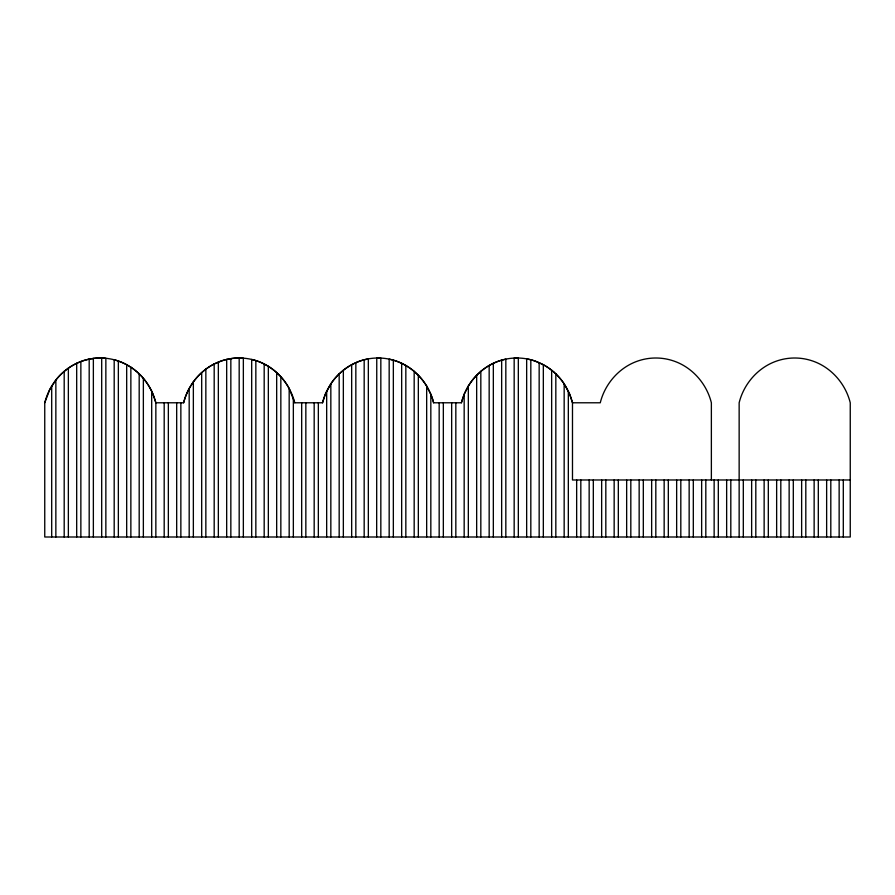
<?xml version="1.0" encoding="UTF-8"?>
<svg xmlns="http://www.w3.org/2000/svg" width="895" height="895" viewBox="0 0 895 895"><rect width="100%" height="100%" fill="white"/><g stroke="black" fill="none" stroke-linecap="round" stroke-linejoin="round"><path stroke-width="1.34" d="M155.853 537L155.853 402.784L152.776 393.643A110.353 26.156 90 0 0 151.691 391.238A60.412 60.412 0 0 0 143.357 378.317C135.805 369.389 125.513 362.743 114.191 359.779L114.191 537M739.147 537L739.147 402.784C743.812 383.832 758.099 367.386 776.681 361.032A55.076 55.076 0 0 1 812.716 361.032C831.287 367.386 845.585 383.832 850.25 402.784L850.25 537L44.75 537L44.75 402.784L49.751 389.56L55.859 380.028A58.869 58.869 0 0 1 64.194 371.358L68.356 368.158A56.765 56.765 0 0 1 76.69 363.314L80.863 361.546A55.456 55.456 0 0 1 89.187 359.13L93.36 358.436A54.908 54.908 0 0 1 101.694 358.022L105.856 358.28L105.856 537M44.761 402.784A61.654 61.654 0 0 1 51.686 386.081C58.645 374.569 69.541 365.451 82.284 361.032A55.076 55.076 0 0 1 118.319 361.032A56.083 56.083 0 0 1 126.687 364.724L130.86 367.207A57.828 57.828 0 0 1 139.184 373.875C147.295 381.717 153.067 391.865 155.853 402.784L183.632 402.784C188.084 384.816 201.106 369.064 218.346 362.095A55.557 55.557 0 0 1 226.681 359.443L230.843 358.638A54.931 54.931 0 0 1 239.178 358L243.35 358.157L243.35 537M251.685 537L251.685 359.443L255.847 360.584A55.937 55.937 0 0 1 264.182 363.996L268.343 366.323A57.604 57.604 0 0 1 276.678 372.577L280.84 376.728A60.077 60.077 0 0 1 289.175 388.508L294.735 402.784L322.513 402.784L325.478 393.912L330.837 383.877A59.45 59.45 0 0 1 339.171 373.864L343.344 370.228A57.168 57.168 0 0 1 351.668 364.724L355.841 362.676A55.68 55.68 0 0 1 364.175 359.779L368.337 358.873L368.337 537M389.168 537L389.168 359.13L393.341 360.17A55.803 55.803 0 0 1 401.665 363.314L405.838 365.496A57.381 57.381 0 0 1 414.172 371.369L418.334 375.251A59.764 59.764 0 0 1 426.669 386.081L430.831 394.359A62.113 62.113 0 0 1 433.616 402.784L461.384 402.784L464.348 393.912L468.331 386.081A59.764 59.764 0 0 1 476.666 375.251L480.828 371.369A57.381 57.381 0 0 1 489.162 365.496L493.335 363.314A55.803 55.803 0 0 1 501.659 360.159L505.832 359.13L505.832 537M461.384 402.784A62.113 62.113 0 0 1 464.169 394.359C470.423 379.055 483.21 366.435 498.918 361.032A55.076 55.076 0 0 1 534.964 361.032L543.332 364.724A57.168 57.168 0 0 1 551.656 370.228L553.748 371.962M322.513 402.784A61.956 61.956 0 0 1 326.675 391.238L328.599 387.535M183.632 402.784A61.8 61.8 0 0 1 189.181 388.508L192.302 383.384M328.733 387.3C335.636 375.218 346.857 365.607 360.036 361.032A55.076 55.076 0 0 1 396.082 361.032C414.653 367.386 428.94 383.832 433.616 402.784M192.425 383.183L193.354 381.874A59.16 59.16 0 0 1 201.677 372.577L205.85 369.154A56.956 56.956 0 0 1 214.185 363.996L221.166 361.032A55.076 55.076 0 0 1 257.201 361.032C275 367.118 288.861 382.478 294.086 400.412M850.25 479.977L572.487 479.977L572.487 402.784L569.533 393.912L564.163 383.877A59.45 59.45 0 0 0 555.829 373.864L554.005 372.197M566.266 387.3C560.102 376.526 550.537 367.711 539.159 362.676A55.68 55.68 0 0 0 530.824 359.779L526.663 358.873L526.663 537M566.401 387.535L568.325 391.238A61.956 61.956 0 0 1 572.487 402.784L600.265 402.784C604.942 383.832 619.228 367.386 637.799 361.032A55.076 55.076 0 0 1 673.834 361.032C692.417 367.386 706.703 383.832 711.368 402.784L711.368 479.977M294.175 400.703L294.735 402.784M843.303 479.977L843.303 537M839.141 479.977L839.141 537M830.806 479.977L830.806 537M826.644 479.977L826.644 537M818.31 479.977L818.31 537M814.137 479.977L814.137 537M805.813 479.977L805.813 537M801.64 479.977L801.64 537M793.306 479.977L793.306 537M789.144 479.977L789.144 537M780.809 479.977L780.809 537M776.647 479.977L776.647 537M768.313 479.977L768.313 537M764.14 479.977L764.14 537M755.816 479.977L755.816 537M751.643 479.977L751.643 537M743.309 479.977L743.309 537M730.812 479.977L730.812 537M726.65 479.977L726.65 537M718.316 479.977L718.316 537M714.143 479.977L714.143 537M705.819 479.977L705.819 537M701.646 479.977L701.646 537M693.312 479.977L693.312 537M689.15 479.977L689.15 537M680.815 479.977L680.815 537M676.654 479.977L676.654 537M668.319 479.977L668.319 537M664.157 479.977L664.157 537M655.822 479.977L655.822 537M651.649 479.977L651.649 537M643.315 479.977L643.315 537M639.153 479.977L639.153 537M630.818 479.977L630.818 537M626.657 479.977L626.657 537M618.322 479.977L618.322 537M614.16 479.977L614.16 537M605.825 479.977L605.825 537M601.653 479.977L601.653 537M593.318 479.977L593.318 537M589.156 479.977L589.156 537M580.821 479.977L580.821 537M576.66 479.977L576.66 537M568.325 391.238L568.325 537M564.163 383.877L564.163 537M555.829 373.875L555.829 537M551.656 370.228L551.656 537M543.332 364.724L543.332 537M539.159 362.676L539.159 537M530.824 359.779L530.824 537M518.328 537L518.328 358.022L517.03 358L514.166 358.067L514.166 537M501.659 360.17L501.659 537M493.335 363.314L493.335 537M489.162 365.496L489.162 537M480.828 371.369L480.828 537M476.666 375.251L476.666 537M468.331 386.081L468.331 537M464.169 394.359L464.169 537M455.835 402.784L455.835 537M451.662 402.784L451.662 537M443.338 402.784L443.338 537M439.165 402.784L439.165 537M430.831 394.359L430.831 537M426.669 386.081L426.669 537M418.334 375.251L418.334 537M414.172 371.369L414.172 537M405.838 365.496L405.838 537M401.665 363.314L401.665 537M393.341 360.17L393.341 537M380.834 537L380.834 358.067L378.059 358L376.761 358.011L376.672 537M364.175 359.779L364.175 537M355.841 362.676L355.841 537M351.668 364.724L351.668 537M343.344 370.228L343.344 537M339.171 373.875L339.171 537M330.837 383.877L330.837 537M326.675 391.238L326.675 537M318.34 402.784L318.34 537M314.179 402.784L314.179 537M305.844 402.784L305.844 537M301.682 402.784L301.682 537M293.347 398.074L293.347 537M289.175 388.508L289.175 537M280.84 376.728L280.84 537M276.678 372.577L276.678 537M268.343 366.323L268.343 537M264.182 363.996L264.182 537M255.847 360.584L255.847 537M239.178 358L239.178 537M230.843 358.638L230.843 537M226.681 359.443L226.681 537M218.346 362.095L218.346 537M214.185 363.996L214.185 537M205.85 369.154L205.85 537M201.688 372.577L201.688 537M193.354 381.874L193.354 537M189.181 388.508L189.181 537M180.857 402.784L180.857 537M176.684 402.784L176.684 537M168.349 402.784L168.349 537M164.188 402.784L164.188 537M151.691 391.238L151.691 537M143.357 378.317L143.357 537M139.184 373.875L139.184 537M130.86 367.207L130.86 537M126.687 364.724L126.687 537M118.353 361.043L118.353 537M101.694 358.022L101.694 537M93.36 358.436L93.36 537M89.187 359.13L89.187 537M80.863 361.546L80.863 537M76.69 363.314L76.69 537M68.356 368.158L68.356 537M64.194 371.369L64.194 537M55.859 380.028L55.859 537M51.697 386.081L51.697 537"/></g></svg>
